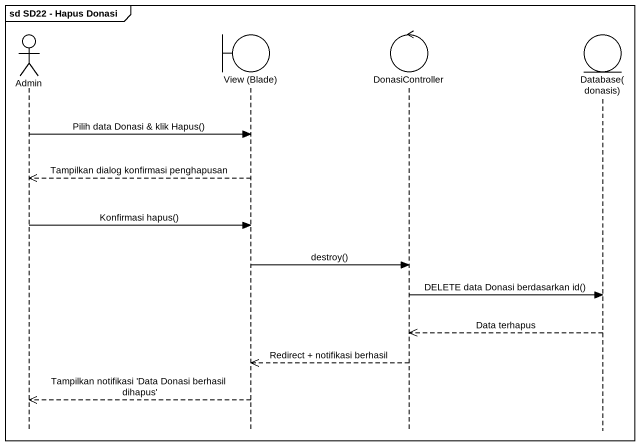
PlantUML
@startuml
mainframe sd SD22 - Hapus Donasi
hide footbox
actor Admin
boundary "View (Blade)" as View_Blade
control DonasiController
entity "Database(donasis)" as Database_donasis

Admin -> View_Blade : Pilih data Donasi & klik Hapus()
View_Blade -->> Admin : Tampilkan dialog konfirmasi penghapusan
Admin -> View_Blade : Konfirmasi hapus()
View_Blade -> DonasiController : destroy()
DonasiController -> Database_donasis : DELETE data Donasi berdasarkan id()
Database_donasis -->> DonasiController : Data terhapus
DonasiController -->> View_Blade : Redirect + notifikasi berhasil
View_Blade -->> Admin : Tampilkan notifikasi 'Data Donasi berhasil dihapus'
@enduml
